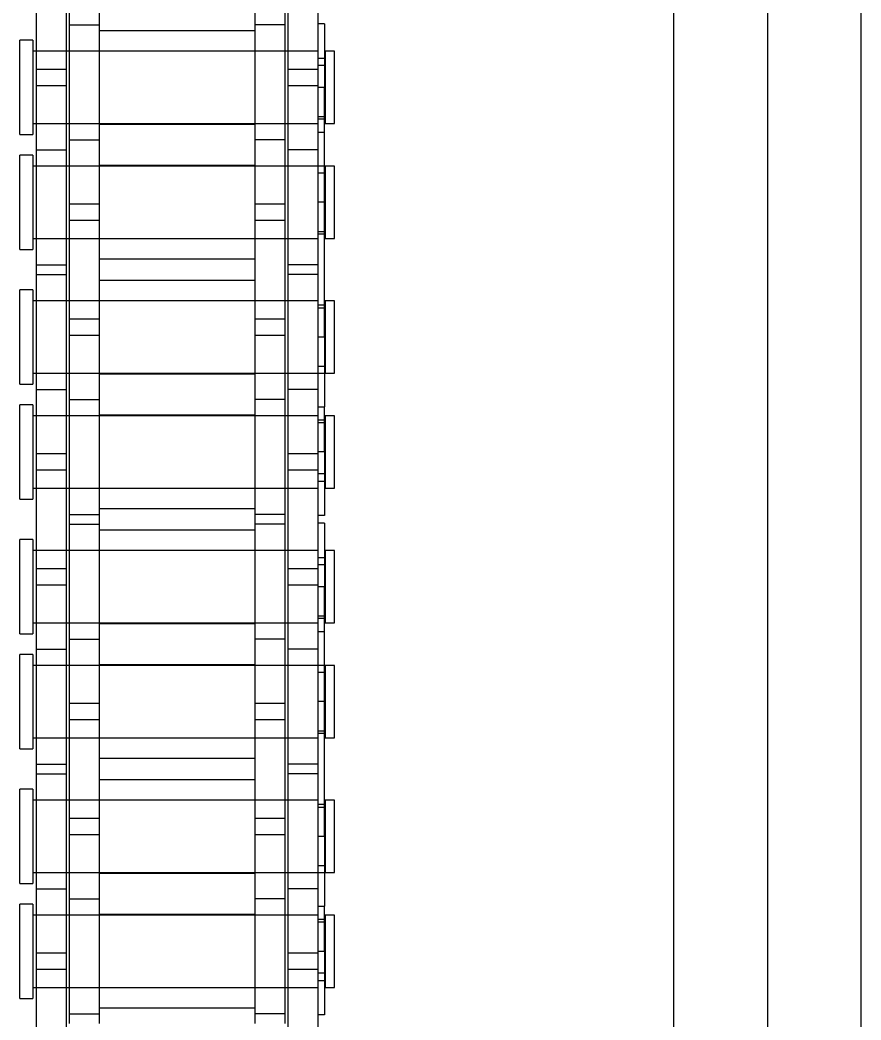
# Model space of a CAD drawing. Header units: metres. Extents: x 0 to 63075, y 0 to 44550.
# Drawn here: x 14347.4 to 14390.1, y 26959 to 27009.9 of the extents above; entities that cross this region are included whole.
import ezdxf

# ---------------------------------------------------------------- set-up
doc = ezdxf.new("R2010")
doc.units = ezdxf.units.M
doc.header["$LTSCALE"] = 75
doc.linetypes.add('HIDDEN2', pattern=[4.7625, 3.175, -1.5875])
for name, color, linetype in [('SDM', 7, 'Continuous'), ('SL4', 4, 'Continuous'), ('ST1', 7, 'HIDDEN2')]:
    doc.layers.add(name, color=color, linetype=linetype)

# ---------------------------------------------------------------- blocks, each defined once
blk = doc.blocks.new('A$Ca53c419a')
at = {"layer": 'SL4'}
for p, q in [((215, 215.76), (1004.763, 215.76)), ((1004.763, 206.235), (54.76, 206.235))]:
    blk.add_line(p, q, dxfattribs=at)
at = {"layer": 'ST1'}
for p, q in [((559.531, 249), (564.328, 249)), ((559.531, 249), (559.531, 248.342)), ((564.328, 248.342), (564.328, 249)), ((565.379, 249), (570.176, 249)), ((565.379, 249), (565.379, 248.342)), ((570.176, 248.342), (570.176, 249)), ((572.231, 249), (577.028, 249)), ((572.231, 249), (572.231, 248.342)), ((577.028, 248.342), (577.028, 249)), ((578.079, 249), (582.876, 249)), ((578.079, 249), (578.079, 248.342)), ((582.876, 248.342), (582.876, 249)), ((584.93, 249), (589.727, 249)), ((584.93, 249), (584.93, 248.342)), ((589.727, 248.342), (589.727, 249)), ((590.779, 249), (595.576, 249)), ((590.779, 249), (590.779, 248.342)), ((595.576, 248.342), (595.576, 249)), ((597.63, 249), (602.427, 249)), ((597.63, 249), (597.63, 248.342)), ((602.427, 248.342), (602.427, 249)), ((603.479, 249), (608.276, 249)), ((603.479, 249), (603.479, 248.342)), ((608.276, 248.342), (608.276, 249)), ((564.328, 248.342), (559.531, 248.342)), ((560.084, 248.342), (560.084, 233.843)), ((563.774, 233.843), (563.774, 248.342)), ((570.176, 248.342), (565.379, 248.342)), ((565.932, 248.342), (565.932, 233.843)), ((569.622, 233.843), (569.622, 248.342)), ((577.028, 248.342), (572.231, 248.342)), ((572.784, 248.342), (572.784, 233.843)), ((576.474, 233.843), (576.474, 248.342)), ((582.876, 248.342), (578.079, 248.342)), ((578.632, 248.342), (578.632, 233.843)), ((582.322, 233.843), (582.322, 248.342)), ((589.727, 248.342), (584.93, 248.342)), ((585.484, 248.342), (585.484, 233.843)), ((589.174, 233.843), (589.174, 248.342)), ((595.576, 248.342), (590.779, 248.342)), ((591.332, 248.342), (591.332, 233.843)), ((595.022, 233.843), (595.022, 248.342)), ((602.427, 248.342), (597.63, 248.342)), ((598.184, 248.342), (598.184, 233.843)), ((601.874, 233.843), (601.874, 248.342)), ((608.276, 248.342), (603.479, 248.342)), ((604.032, 248.342), (604.032, 233.843)), ((607.722, 233.843), (607.722, 248.342)), ((551.902, 248.157), (560.997, 248.157)), ((560.084, 248.157), (560.084, 246.637)), ((560.997, 248.157), (561.857, 248.157)), ((560.997, 246.637), (560.997, 248.157)), ((561.857, 248.157), (570.952, 248.157)), ((561.857, 248.157), (561.857, 246.637)), ((563.774, 246.637), (563.774, 248.157)), ((565.104, 248.157), (565.104, 246.637)), ((565.932, 248.157), (565.932, 246.637)), ((569.622, 246.637), (569.622, 248.157)), ((570.952, 248.157), (570.952, 246.637)), ((570.952, 248.157), (577.302, 248.157)), ((571.454, 248.157), (571.454, 246.637)), ((572.784, 248.157), (572.784, 246.637)), ((576.474, 246.637), (576.474, 248.157)), ((577.302, 248.157), (577.302, 246.637)), ((577.302, 248.157), (586.397, 248.157)), ((578.632, 248.157), (578.632, 246.637)), ((580.549, 246.637), (580.549, 248.157)), ((581.409, 248.157), (581.409, 246.637)), ((582.322, 246.637), (582.322, 248.157)), ((585.484, 248.157), (585.484, 246.637)), ((586.397, 248.157), (587.257, 248.157)), ((586.397, 246.637), (586.397, 248.157)), ((587.257, 248.157), (596.352, 248.157)), ((587.257, 248.157), (587.257, 246.637)), ((589.174, 246.637), (589.174, 248.157)), ((590.504, 248.157), (590.504, 246.637)), ((591.332, 248.157), (591.332, 246.637)), ((595.022, 246.637), (595.022, 248.157)), ((596.352, 248.157), (596.352, 246.637)), ((596.352, 248.157), (602.702, 248.157)), ((596.854, 248.157), (596.854, 246.637)), ((598.184, 248.157), (598.184, 246.637)), ((601.874, 246.637), (601.874, 248.157)), ((602.702, 248.157), (602.702, 246.637)), ((602.702, 248.157), (611.797, 248.157)), ((604.032, 248.157), (604.032, 246.637)), ((605.949, 246.637), (605.949, 248.157)), ((606.809, 248.157), (606.809, 246.637)), ((607.722, 246.637), (607.722, 248.157)), ((551.902, 246.637), (560.997, 246.637)), ((558.252, 246.485), (564.602, 246.485)), ((558.754, 246.485), (558.754, 244.965)), ((560.084, 246.485), (560.084, 244.965)), ((560.997, 246.637), (561.857, 246.637)), ((561.857, 246.637), (570.952, 246.637)), ((563.774, 244.965), (563.774, 246.485)), ((564.602, 246.485), (564.602, 244.965)), ((564.602, 246.485), (573.697, 246.485)), ((565.932, 246.485), (565.932, 244.965)), ((567.849, 244.965), (567.849, 246.485)), ((568.709, 246.485), (568.709, 244.965)), ((569.622, 244.965), (569.622, 246.485)), ((570.952, 246.637), (577.302, 246.637)), ((572.784, 246.485), (572.784, 244.965)), ((573.697, 246.485), (574.557, 246.485)), ((573.697, 244.965), (573.697, 246.485)), ((574.557, 246.485), (583.652, 246.485)), ((574.557, 246.485), (574.557, 244.965)), ((576.474, 244.965), (576.474, 246.485)), ((577.302, 246.637), (586.397, 246.637)), ((577.804, 246.485), (577.804, 244.965)), ((578.632, 246.485), (578.632, 244.965)), ((582.322, 244.965), (582.322, 246.485)), ((583.652, 246.485), (583.652, 244.965)), ((583.652, 246.485), (590.002, 246.485)), ((584.154, 246.485), (584.154, 244.965)), ((585.484, 246.485), (585.484, 244.965)), ((586.397, 246.637), (587.257, 246.637)), ((587.257, 246.637), (596.352, 246.637)), ((589.174, 244.965), (589.174, 246.485)), ((590.002, 246.485), (590.002, 244.965)), ((590.002, 246.485), (599.097, 246.485)), ((591.332, 246.485), (591.332, 244.965)), ((593.249, 244.965), (593.249, 246.485)), ((594.109, 246.485), (594.109, 244.965)), ((595.022, 244.965), (595.022, 246.485)), ((596.352, 246.637), (602.702, 246.637)), ((598.184, 246.485), (598.184, 244.965)), ((599.097, 246.485), (599.957, 246.485)), ((599.097, 244.965), (599.097, 246.485)), ((599.957, 246.485), (609.052, 246.485)), ((599.957, 246.485), (599.957, 244.965)), ((601.874, 244.965), (601.874, 246.485)), ((602.702, 246.637), (611.797, 246.637)), ((603.204, 246.485), (603.204, 244.965)), ((604.032, 246.485), (604.032, 244.965)), ((607.722, 244.965), (607.722, 246.485)), ((609.052, 246.485), (609.052, 244.965)), ((609.052, 246.485), (615.402, 246.485)), ((558.252, 244.965), (564.602, 244.965)), ((559.037, 237.035), (559.037, 244.965)), ((560.084, 244.965), (560.084, 237.035)), ((563.774, 237.035), (563.774, 244.965)), ((563.817, 244.965), (563.817, 237.035)), ((564.602, 244.965), (573.697, 244.965)), ((565.889, 237.035), (565.889, 244.965)), ((565.932, 244.965), (565.932, 237.035)), ((569.622, 237.035), (569.622, 244.965)), ((570.669, 244.965), (570.669, 237.035)), ((571.737, 237.035), (571.737, 244.965)), ((572.784, 244.965), (572.784, 237.035)), ((573.697, 244.965), (574.557, 244.965)), ((574.557, 244.965), (583.652, 244.965)), ((576.474, 237.035), (576.474, 244.965)), ((576.517, 244.965), (576.517, 237.035)), ((578.589, 237.035), (578.589, 244.965)), ((578.632, 244.965), (578.632, 237.035)), ((582.322, 237.035), (582.322, 244.965)), ((583.369, 244.965), (583.369, 237.035)), ((583.652, 244.965), (590.002, 244.965)), ((584.437, 237.035), (584.437, 244.965)), ((585.484, 244.965), (585.484, 237.035)), ((589.174, 237.035), (589.174, 244.965)), ((589.217, 244.965), (589.217, 237.035)), ((590.002, 244.965), (599.097, 244.965)), ((591.289, 237.035), (591.289, 244.965)), ((591.332, 244.965), (591.332, 237.035)), ((595.022, 237.035), (595.022, 244.965)), ((596.069, 244.965), (596.069, 237.035)), ((597.137, 237.035), (597.137, 244.965)), ((598.184, 244.965), (598.184, 237.035)), ((599.097, 244.965), (599.957, 244.965)), ((599.957, 244.965), (609.052, 244.965)), ((601.874, 237.035), (601.874, 244.965)), ((601.917, 244.965), (601.917, 237.035)), ((603.989, 237.035), (603.989, 244.965)), ((604.032, 244.965), (604.032, 237.035)), ((607.722, 237.035), (607.722, 244.965)), ((608.769, 244.965), (608.769, 237.035)), ((609.052, 244.965), (615.402, 244.965)), ((558.252, 237.035), (564.602, 237.035)), ((558.754, 235.515), (558.754, 237.035)), ((560.084, 237.035), (560.084, 235.515)), ((563.774, 235.515), (563.774, 237.035)), ((564.602, 235.515), (564.602, 237.035)), ((564.602, 237.035), (573.697, 237.035)), ((565.932, 237.035), (565.932, 235.515)), ((567.849, 235.515), (567.849, 237.035)), ((568.709, 237.035), (568.709, 235.515)), ((569.622, 235.515), (569.622, 237.035)), ((572.784, 237.035), (572.784, 235.515)), ((573.697, 237.035), (574.557, 237.035)), ((573.697, 235.515), (573.697, 237.035)), ((574.557, 237.035), (583.652, 237.035)), ((574.557, 237.035), (574.557, 235.515)), ((576.474, 235.515), (576.474, 237.035)), ((577.804, 235.515), (577.804, 237.035)), ((578.632, 237.035), (578.632, 235.515)), ((582.322, 235.515), (582.322, 237.035)), ((583.652, 235.515), (583.652, 237.035)), ((583.652, 237.035), (590.002, 237.035)), ((584.154, 235.515), (584.154, 237.035)), ((585.484, 237.035), (585.484, 235.515)), ((589.174, 235.515), (589.174, 237.035)), ((590.002, 235.515), (590.002, 237.035)), ((590.002, 237.035), (599.097, 237.035)), ((591.332, 237.035), (591.332, 235.515)), ((593.249, 235.515), (593.249, 237.035)), ((594.109, 237.035), (594.109, 235.515)), ((595.022, 235.515), (595.022, 237.035)), ((598.184, 237.035), (598.184, 235.515)), ((599.097, 237.035), (599.957, 237.035)), ((599.097, 235.515), (599.097, 237.035)), ((599.957, 237.035), (609.052, 237.035)), ((599.957, 237.035), (599.957, 235.515)), ((601.874, 235.515), (601.874, 237.035)), ((603.204, 235.515), (603.204, 237.035)), ((604.032, 237.035), (604.032, 235.515)), ((607.722, 235.515), (607.722, 237.035)), ((609.052, 235.515), (609.052, 237.035)), ((609.052, 237.035), (615.402, 237.035)), ((558.252, 235.515), (564.602, 235.515)), ((564.602, 235.515), (573.697, 235.515)), ((573.697, 235.515), (574.557, 235.515)), ((574.557, 235.515), (583.652, 235.515)), ((583.652, 235.515), (590.002, 235.515)), ((590.002, 235.515), (599.097, 235.515)), ((599.097, 235.515), (599.957, 235.515)), ((599.957, 235.515), (609.052, 235.515)), ((609.052, 235.515), (615.402, 235.515)), ((551.902, 235.363), (560.997, 235.363)), ((560.084, 235.363), (560.084, 233.843)), ((560.997, 235.363), (561.857, 235.363)), ((560.997, 233.843), (560.997, 235.363)), ((561.857, 235.363), (570.952, 235.363)), ((561.857, 235.363), (561.857, 233.843)), ((563.774, 233.843), (563.774, 235.363)), ((565.104, 233.843), (565.104, 235.363)), ((565.932, 235.363), (565.932, 233.511)), ((569.622, 233.843), (569.622, 235.363)), ((570.952, 233.843), (570.952, 235.363)), ((570.952, 235.363), (577.302, 235.363)), ((571.454, 233.843), (571.454, 235.363)), ((572.784, 235.363), (572.784, 233.843)), ((576.474, 233.511), (576.474, 235.363)), ((577.302, 233.843), (577.302, 235.363)), ((577.302, 235.363), (586.397, 235.363)), ((578.632, 235.363), (578.632, 233.843)), ((580.549, 233.843), (580.549, 235.363)), ((581.409, 235.363), (581.409, 233.843)), ((582.322, 233.843), (582.322, 235.363)), ((585.484, 235.363), (585.484, 233.843)), ((586.397, 235.363), (587.257, 235.363)), ((586.397, 233.843), (586.397, 235.363)), ((587.257, 235.363), (596.352, 235.363)), ((587.257, 235.363), (587.257, 233.843)), ((589.174, 233.843), (589.174, 235.363)), ((590.504, 233.843), (590.504, 235.363)), ((591.332, 235.363), (591.332, 233.511)), ((595.022, 233.843), (595.022, 235.363)), ((596.352, 233.843), (596.352, 235.363)), ((596.352, 235.363), (602.702, 235.363)), ((596.854, 233.843), (596.854, 235.363)), ((598.184, 235.363), (598.184, 233.843)), ((601.874, 233.511), (601.874, 235.363)), ((602.702, 233.843), (602.702, 235.363)), ((602.702, 235.363), (611.797, 235.363)), ((604.032, 235.363), (604.032, 233.843)), ((605.949, 233.843), (605.949, 235.363)), ((606.809, 235.363), (606.809, 233.843)), ((607.722, 233.843), (607.722, 235.363)), ((551.902, 233.843), (560.997, 233.843)), ((558.698, 233.511), (558.698, 233.843)), ((561.929, 233.511), (558.698, 233.511)), ((560.453, 233.843), (560.453, 233.474)), ((560.822, 233.511), (560.822, 233.843)), ((560.997, 233.843), (561.857, 233.843)), ((561.857, 233.843), (570.952, 233.843)), ((561.929, 233.511), (561.929, 233.843)), ((561.929, 233.511), (564.225, 233.511)), ((563.405, 233.474), (563.405, 233.843)), ((563.548, 233.511), (563.548, 233.843)), ((564.225, 233.843), (564.225, 233.511)), ((567.777, 233.511), (564.225, 233.511)), ((566.301, 233.843), (566.301, 233.474)), ((567.777, 233.511), (567.777, 233.843)), ((567.777, 233.511), (580.477, 233.511)), ((569.253, 233.474), (569.253, 233.843)), ((569.396, 233.511), (569.396, 233.843)), ((570.952, 233.843), (577.302, 233.843)), ((573.01, 233.511), (573.01, 233.843)), ((573.153, 233.843), (573.153, 233.474)), ((574.629, 233.511), (574.629, 233.843)), ((576.105, 233.474), (576.105, 233.843)), ((577.302, 233.843), (586.397, 233.843)), ((578.181, 233.511), (578.181, 233.843)), ((578.858, 233.511), (578.858, 233.843)), ((579.001, 233.843), (579.001, 233.474)), ((580.477, 233.511), (580.477, 233.843)), ((583.708, 233.511), (580.477, 233.511)), ((581.584, 233.511), (581.584, 233.843)), ((581.953, 233.474), (581.953, 233.843)), ((583.708, 233.511), (583.708, 233.843)), ((584.098, 233.511), (584.098, 233.843)), ((587.329, 233.511), (584.098, 233.511)), ((585.853, 233.843), (585.853, 233.474)), ((586.222, 233.511), (586.222, 233.843)), ((586.397, 233.843), (587.257, 233.843)), ((587.257, 233.843), (596.352, 233.843)), ((587.329, 233.511), (587.329, 233.843)), ((587.329, 233.511), (589.625, 233.511)), ((588.805, 233.474), (588.805, 233.843)), ((588.948, 233.511), (588.948, 233.843)), ((589.625, 233.843), (589.625, 233.511)), ((593.177, 233.511), (589.625, 233.511)), ((591.701, 233.843), (591.701, 233.474)), ((593.177, 233.511), (593.177, 233.843)), ((593.177, 233.511), (605.877, 233.511)), ((594.653, 233.474), (594.653, 233.843)), ((594.796, 233.511), (594.796, 233.843)), ((596.352, 233.843), (602.702, 233.843)), ((598.41, 233.511), (598.41, 233.843)), ((598.553, 233.843), (598.553, 233.474)), ((600.029, 233.511), (600.029, 233.843)), ((601.505, 233.474), (601.505, 233.843)), ((602.702, 233.843), (611.797, 233.843)), ((603.581, 233.511), (603.581, 233.843)), ((604.258, 233.511), (604.258, 233.843)), ((604.401, 233.843), (604.401, 233.474)), ((605.877, 233.511), (605.877, 233.843)), ((609.108, 233.511), (605.877, 233.511)), ((606.984, 233.511), (606.984, 233.843)), ((607.353, 233.474), (607.353, 233.843)), ((609.108, 233.511), (609.108, 233.843)), ((563.774, 233.474), (560.084, 233.474)), ((560.084, 233.474), (560.084, 233)), ((560.084, 233), (563.774, 233)), ((563.774, 233), (563.774, 233.474)), ((569.622, 233.474), (565.932, 233.474)), ((565.932, 233.474), (565.932, 233)), ((565.932, 233), (569.622, 233)), ((569.622, 233), (569.622, 233.474)), ((576.474, 233.474), (572.784, 233.474)), ((572.784, 233.474), (572.784, 233)), ((572.784, 233), (576.474, 233)), ((576.474, 233), (576.474, 233.474)), ((582.322, 233.474), (578.632, 233.474)), ((578.632, 233.474), (578.632, 233)), ((578.632, 233), (582.322, 233)), ((582.322, 233), (582.322, 233.474)), ((589.174, 233.474), (585.484, 233.474)), ((585.484, 233.474), (585.484, 233)), ((585.484, 233), (589.174, 233)), ((589.174, 233), (589.174, 233.474)), ((595.022, 233.474), (591.332, 233.474)), ((591.332, 233.474), (591.332, 233)), ((591.332, 233), (595.022, 233)), ((595.022, 233), (595.022, 233.474)), ((601.874, 233.474), (598.184, 233.474)), ((598.184, 233.474), (598.184, 233)), ((598.184, 233), (601.874, 233)), ((601.874, 233), (601.874, 233.474)), ((607.722, 233.474), (604.032, 233.474)), ((604.032, 233.474), (604.032, 233)), ((604.032, 233), (607.722, 233)), ((607.722, 233), (607.722, 233.474)), ((215, 215.76), (1004.763, 215.76)), ((1004.763, 210.997), (4.763, 210.997))]:
    blk.add_line(p, q, dxfattribs=at)

msp = doc.modelspace()

# ---------------------------------------------------------------- block references
at = {"layer": 'SDM', "rotation": 90}
msp.add_blockref('A$Ca53c419a', (14596.359, 26400.599), dxfattribs=at)

doc.saveas('drawing.dxf')
